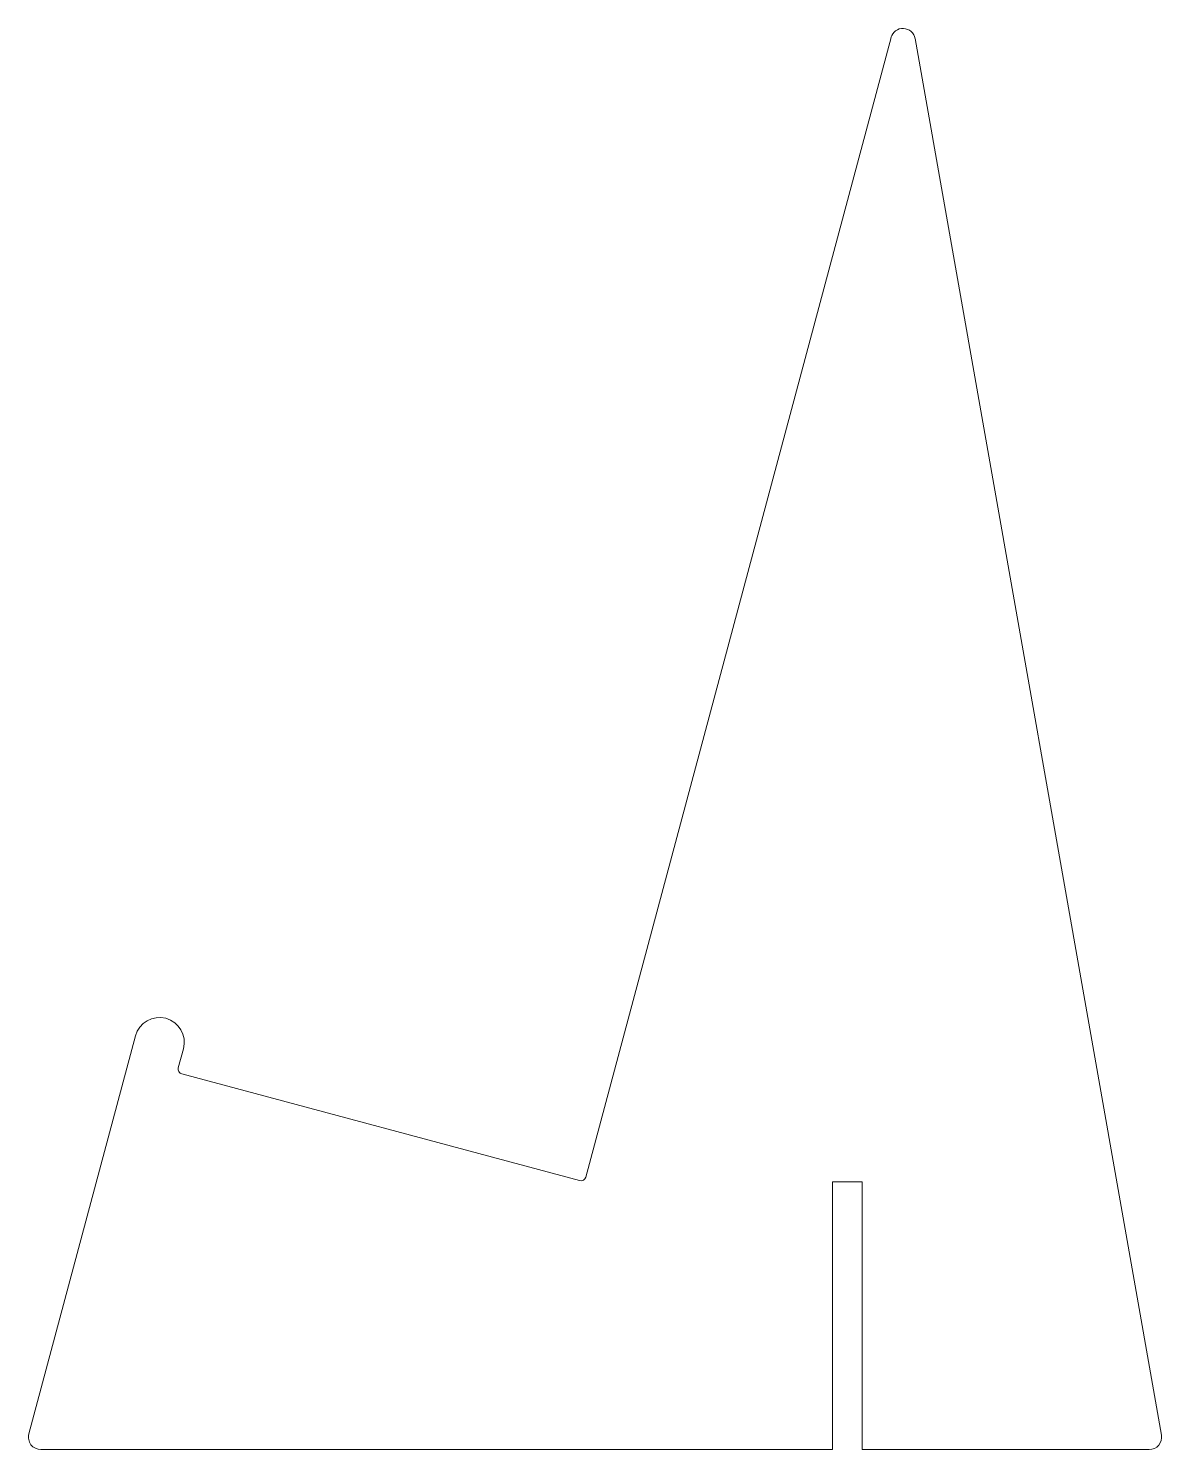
# Model space of a CAD drawing. Header units: millimetres. Extents: x 1 to 229, y 1 to 287.
import ezdxf

# ---------------------------------------------------------------- set-up
doc = ezdxf.new("R2010")
doc.units = ezdxf.units.MM
doc.layers.get('0').update_dxf_attribs({"linetype": 'CONTINUOUS', "lineweight": 0})

msp = doc.modelspace()

# ---------------------------------------------------------------- linework, layer by layer
for p, q in [((113.26, 55.97), (174.79, 285.59)), ((179.66, 285.38), (229.28, 3.97)), ((28.65, 87.95), (28.65, 87.95)), ((22.53, 84.42), (1.03, 4.19)), ((31.16, 77.97), (32.19, 81.83)), ((112.03, 55.26), (31.86, 76.74)), ((163, 55), (169, 55)), ((163, 55), (163, 1.04)), ((169, 55), (169, 1.04)), ((163, 1.04), (3.45, 1.04)), ((226.82, 1.04), (169, 1.04))]:
    msp.add_line(p, q)
for centre, radius, start, end in [((177.2, 284.94), 2.5, 10, 165), ((27.36, 83.12), 5, 75, 165), ((27.36, 83.12), 5, 345, 75), ((32.12, 77.71), 1, 165, 255), ((112.29, 56.22), 1, 255, 345), ((3.45, 3.54), 2.5, 165, 270), ((226.82, 3.54), 2.5, 270, 10)]:
    msp.add_arc(centre, radius, start, end)

doc.saveas('drawing.dxf')
